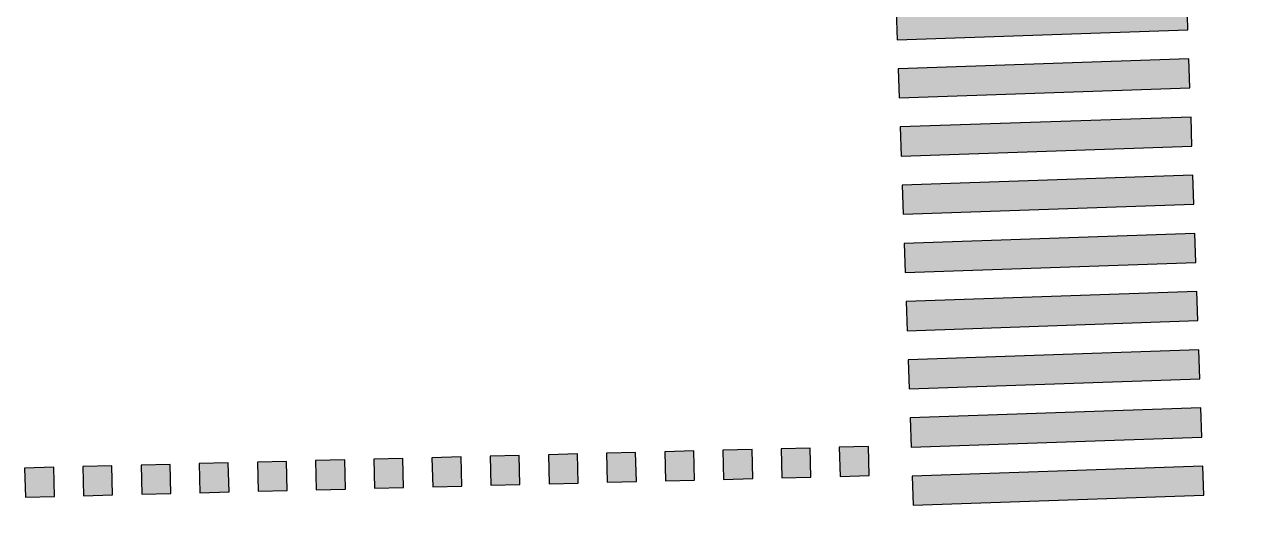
# Model space of a CAD drawing. Header units: metres. Extents: x 668617 to 675126, y 2286318 to 2293677.
# Drawn here: x 669927.09 to 669944.02, y 2287225.5 to 2287232.15 of the extents above; entities that cross this region are included whole.
import ezdxf

# ---------------------------------------------------------------- set-up
doc = ezdxf.new("R2010")
doc.units = ezdxf.units.M
doc.header["$MEASUREMENT"] = 0
doc.linetypes.add('ACAD_ISO07W100', pattern=[3, 0, -3])
doc.layers.add('DMTG-B-CuadrosVerdes', color=94, linetype='Continuous')
doc.layers.add('DMTG-SH-PASO PEATONAL', color=253, linetype='Continuous')

# ---------------------------------------------------------------- blocks, each defined once
blk = doc.blocks.new('*U149')
h = blk.add_hatch(color=256)
h.dxf.hatch_style = 1
h.paths.add_polyline_path([(0, 0), (0.4, 0), (0.4, 0.4), (0, 0.4)])
h = blk.add_hatch(color=256)
h.dxf.hatch_style = 1
h.paths.add_polyline_path([(0.8, 0), (1.2, 0), (1.2, 0.4), (0.8, 0.4)])
h = blk.add_hatch(color=256)
h.dxf.hatch_style = 1
h.paths.add_polyline_path([(0.8, 0), (1.2, 0), (1.2, 0.4), (0.8, 0.4)])
h = blk.add_hatch(color=256)
h.dxf.hatch_style = 1
h.paths.add_polyline_path([(1.6, 0), (2, 0), (2, 0.4), (1.6, 0.4)])
h = blk.add_hatch(color=256)
h.dxf.hatch_style = 1
h.paths.add_polyline_path([(1.6, 0), (2, 0), (2, 0.4), (1.6, 0.4)])
h = blk.add_hatch(color=256)
h.dxf.hatch_style = 1
h.paths.add_polyline_path([(2.4, 0), (2.8, 0), (2.8, 0.4), (2.4, 0.4)])
h = blk.add_hatch(color=256)
h.dxf.hatch_style = 1
h.paths.add_polyline_path([(2.4, 0), (2.8, 0), (2.8, 0.4), (2.4, 0.4)])
h = blk.add_hatch(color=256)
h.dxf.hatch_style = 1
h.paths.add_polyline_path([(3.2, 0), (3.6, 0), (3.6, 0.4), (3.2, 0.4)])
h = blk.add_hatch(color=256)
h.dxf.hatch_style = 1
h.paths.add_polyline_path([(3.2, 0), (3.6, 0), (3.6, 0.4), (3.2, 0.4)])
h = blk.add_hatch(color=256)
h.dxf.hatch_style = 1
h.paths.add_polyline_path([(4, 0), (4.4, 0), (4.4, 0.4), (4, 0.4)])
h = blk.add_hatch(color=256)
h.dxf.hatch_style = 1
h.paths.add_polyline_path([(4, 0), (4.4, 0), (4.4, 0.4), (4, 0.4)])
h = blk.add_hatch(color=256)
h.dxf.hatch_style = 1
h.paths.add_polyline_path([(4.8, 0), (5.2, 0), (5.2, 0.4), (4.8, 0.4)])
h = blk.add_hatch(color=256)
h.dxf.hatch_style = 1
h.paths.add_polyline_path([(4.8, 0), (5.2, 0), (5.2, 0.4), (4.8, 0.4)])
h = blk.add_hatch(color=256)
h.dxf.hatch_style = 1
h.paths.add_polyline_path([(5.6, 0), (6, 0), (6, 0.4), (5.6, 0.4)])
h = blk.add_hatch(color=256)
h.dxf.hatch_style = 1
h.paths.add_polyline_path([(5.6, 0), (6, 0), (6, 0.4), (5.6, 0.4)])
h = blk.add_hatch(color=256)
h.dxf.hatch_style = 1
h.paths.add_polyline_path([(6.4, 0), (6.8, 0), (6.8, 0.4), (6.4, 0.4)])
h = blk.add_hatch(color=256)
h.dxf.hatch_style = 1
h.paths.add_polyline_path([(6.4, 0), (6.8, 0), (6.8, 0.4), (6.4, 0.4)])
h = blk.add_hatch(color=256)
h.dxf.hatch_style = 1
h.paths.add_polyline_path([(7.2, 0), (7.6, 0), (7.6, 0.4), (7.2, 0.4)])
h = blk.add_hatch(color=256)
h.dxf.hatch_style = 1
h.paths.add_polyline_path([(7.2, 0), (7.6, 0), (7.6, 0.4), (7.2, 0.4)])
h = blk.add_hatch(color=256)
h.dxf.hatch_style = 1
h.paths.add_polyline_path([(8, 0), (8.4, 0), (8.4, 0.4), (8, 0.4)])
h = blk.add_hatch(color=256)
h.dxf.hatch_style = 1
h.paths.add_polyline_path([(8, 0), (8.4, 0), (8.4, 0.4), (8, 0.4)])
h = blk.add_hatch(color=256)
h.dxf.hatch_style = 1
h.paths.add_polyline_path([(8.8, 0), (9.2, 0), (9.2, 0.4), (8.8, 0.4)])
h = blk.add_hatch(color=256)
h.dxf.hatch_style = 1
h.paths.add_polyline_path([(8.8, 0), (9.2, 0), (9.2, 0.4), (8.8, 0.4)])
h = blk.add_hatch(color=256)
h.dxf.hatch_style = 1
h.paths.add_polyline_path([(9.6, 0), (10, 0), (10, 0.4), (9.6, 0.4)])
h = blk.add_hatch(color=256)
h.dxf.hatch_style = 1
h.paths.add_polyline_path([(9.6, 0), (10, 0), (10, 0.4), (9.6, 0.4)])
h = blk.add_hatch(color=256)
h.dxf.hatch_style = 1
h.paths.add_polyline_path([(10.4, 0), (10.8, 0), (10.8, 0.4), (10.4, 0.4)])
h = blk.add_hatch(color=256)
h.dxf.hatch_style = 1
h.paths.add_polyline_path([(10.4, 0), (10.8, 0), (10.8, 0.4), (10.4, 0.4)])
h = blk.add_hatch(color=256)
h.dxf.hatch_style = 1
h.paths.add_polyline_path([(11.2, 0), (11.6, 0), (11.6, 0.4), (11.2, 0.4)])
h = blk.add_hatch(color=256)
h.dxf.hatch_style = 1
h.paths.add_polyline_path([(11.2, 0), (11.6, 0), (11.6, 0.4), (11.2, 0.4)])
for points in [[(0, 0), (0.4, 0), (0.4, 0.4), (0, 0.4)], [(0.8, 0), (1.2, 0), (1.2, 0.4), (0.8, 0.4)], [(0.8, 0), (1.2, 0), (1.2, 0.4), (0.8, 0.4)], [(1.6, 0), (2, 0), (2, 0.4), (1.6, 0.4)], [(1.6, 0), (2, 0), (2, 0.4), (1.6, 0.4)], [(2.4, 0), (2.8, 0), (2.8, 0.4), (2.4, 0.4)], [(2.4, 0), (2.8, 0), (2.8, 0.4), (2.4, 0.4)], [(3.2, 0), (3.6, 0), (3.6, 0.4), (3.2, 0.4)], [(3.2, 0), (3.6, 0), (3.6, 0.4), (3.2, 0.4)], [(4, 0), (4.4, 0), (4.4, 0.4), (4, 0.4)], [(4, 0), (4.4, 0), (4.4, 0.4), (4, 0.4)], [(4.8, 0), (5.2, 0), (5.2, 0.4), (4.8, 0.4)], [(4.8, 0), (5.2, 0), (5.2, 0.4), (4.8, 0.4)], [(5.6, 0), (6, 0), (6, 0.4), (5.6, 0.4)], [(5.6, 0), (6, 0), (6, 0.4), (5.6, 0.4)], [(6.4, 0), (6.8, 0), (6.8, 0.4), (6.4, 0.4)], [(6.4, 0), (6.8, 0), (6.8, 0.4), (6.4, 0.4)], [(7.2, 0), (7.6, 0), (7.6, 0.4), (7.2, 0.4)], [(7.2, 0), (7.6, 0), (7.6, 0.4), (7.2, 0.4)], [(8, 0), (8.4, 0), (8.4, 0.4), (8, 0.4)], [(8, 0), (8.4, 0), (8.4, 0.4), (8, 0.4)], [(8.8, 0), (9.2, 0), (9.2, 0.4), (8.8, 0.4)], [(8.8, 0), (9.2, 0), (9.2, 0.4), (8.8, 0.4)], [(9.6, 0), (10, 0), (10, 0.4), (9.6, 0.4)], [(9.6, 0), (10, 0), (10, 0.4), (9.6, 0.4)], [(10.4, 0), (10.8, 0), (10.8, 0.4), (10.4, 0.4)], [(10.4, 0), (10.8, 0), (10.8, 0.4), (10.4, 0.4)], [(11.2, 0), (11.6, 0), (11.6, 0.4), (11.2, 0.4)], [(11.2, 0), (11.6, 0), (11.6, 0.4), (11.2, 0.4)]]:
    blk.add_lwpolyline(points, close=True)
blk = doc.blocks.new('*U314')
at = {"transparency": 33554687}
h = blk.add_hatch(color=252, dxfattribs=at)
h.dxf.hatch_style = 1
h.paths.add_polyline_path([(0.598, 12.085), (0.618, 12.485), (-3.377, 12.682), (-3.397, 12.283)])
h = blk.add_hatch(color=252, dxfattribs=at)
h.dxf.hatch_style = 1
h.paths.add_polyline_path([(0.558, 11.286), (0.578, 11.686), (-3.417, 11.883), (-3.437, 11.484)])
h = blk.add_hatch(color=252, dxfattribs=at)
h.dxf.hatch_style = 1
h.paths.add_polyline_path([(0.519, 10.487), (0.539, 10.887), (-3.457, 11.084), (-3.476, 10.685)])
h = blk.add_hatch(color=252, dxfattribs=at)
h.dxf.hatch_style = 1
h.paths.add_polyline_path([(0.479, 9.688), (0.499, 10.088), (-3.496, 10.285), (-3.516, 9.886)])
h = blk.add_hatch(color=252, dxfattribs=at)
h.dxf.hatch_style = 1
h.paths.add_polyline_path([(0.44, 8.889), (0.46, 9.289), (-3.536, 9.486), (-3.555, 9.087)])
h = blk.add_hatch(color=252, dxfattribs=at)
h.dxf.hatch_style = 1
h.paths.add_polyline_path([(0.4, 8.09), (0.42, 8.49), (-3.575, 8.687), (-3.595, 8.288)])
h = blk.add_hatch(color=252, dxfattribs=at)
h.dxf.hatch_style = 1
h.paths.add_polyline_path([(0.361, 7.291), (0.38, 7.691), (-3.615, 7.888), (-3.634, 7.489)])
h = blk.add_hatch(color=252, dxfattribs=at)
h.dxf.hatch_style = 1
h.paths.add_polyline_path([(0.321, 6.492), (0.341, 6.892), (-3.654, 7.089), (-3.674, 6.69)])
h = blk.add_hatch(color=252, dxfattribs=at)
h.dxf.hatch_style = 1
h.paths.add_polyline_path([(0.282, 5.693), (0.301, 6.093), (-3.694, 6.29), (-3.713, 5.891)])
h = blk.add_hatch(color=252, dxfattribs=at)
h.dxf.hatch_style = 1
h.paths.add_polyline_path([(0.242, 4.894), (0.262, 5.294), (-3.733, 5.491), (-3.753, 5.092)])
h = blk.add_hatch(color=252, dxfattribs=at)
h.dxf.hatch_style = 1
h.paths.add_polyline_path([(0.203, 4.095), (0.222, 4.495), (-3.773, 4.692), (-3.793, 4.293)])
h = blk.add_hatch(color=252, dxfattribs=at)
h.dxf.hatch_style = 1
h.paths.add_polyline_path([(0.163, 3.296), (0.183, 3.695), (-3.812, 3.893), (-3.832, 3.494)])
h = blk.add_hatch(color=252, dxfattribs=at)
h.dxf.hatch_style = 1
h.paths.add_polyline_path([(0.124, 2.497), (0.143, 2.896), (-3.852, 3.094), (-3.872, 2.695)])
h = blk.add_hatch(color=252, dxfattribs=at)
h.dxf.hatch_style = 1
h.paths.add_polyline_path([(0.084, 1.698), (0.104, 2.097), (-3.891, 2.295), (-3.911, 1.896)])
h = blk.add_hatch(color=252, dxfattribs=at)
h.dxf.hatch_style = 1
h.paths.add_polyline_path([(0.044, 0.899), (0.064, 1.298), (-3.931, 1.496), (-3.951, 1.097)])
h = blk.add_hatch(color=252, dxfattribs=at)
h.dxf.hatch_style = 1
h.paths.add_polyline_path([(0.005, 0.1), (0.025, 0.499), (-3.97, 0.697), (-3.99, 0.298)])
for points in [[(0.598, 12.085), (0.618, 12.485), (-3.377, 12.682), (-3.397, 12.283)], [(0.558, 11.286), (0.578, 11.686), (-3.417, 11.883), (-3.437, 11.484)], [(0.519, 10.487), (0.539, 10.887), (-3.457, 11.084), (-3.476, 10.685)], [(0.479, 9.688), (0.499, 10.088), (-3.496, 10.285), (-3.516, 9.886)], [(0.44, 8.889), (0.46, 9.289), (-3.536, 9.486), (-3.555, 9.087)], [(0.4, 8.09), (0.42, 8.49), (-3.575, 8.687), (-3.595, 8.288)], [(0.361, 7.291), (0.38, 7.691), (-3.615, 7.888), (-3.634, 7.489)], [(0.321, 6.492), (0.341, 6.892), (-3.654, 7.089), (-3.674, 6.69)], [(0.282, 5.693), (0.301, 6.093), (-3.694, 6.29), (-3.713, 5.891)], [(0.242, 4.894), (0.262, 5.294), (-3.733, 5.491), (-3.753, 5.092)], [(0.203, 4.095), (0.222, 4.495), (-3.773, 4.692), (-3.793, 4.293)], [(0.163, 3.296), (0.183, 3.695), (-3.812, 3.893), (-3.832, 3.494)], [(0.124, 2.497), (0.143, 2.896), (-3.852, 3.094), (-3.872, 2.695)], [(0.084, 1.698), (0.104, 2.097), (-3.891, 2.295), (-3.911, 1.896)], [(0.044, 0.899), (0.064, 1.298), (-3.931, 1.496), (-3.951, 1.097)], [(0.005, 0.1), (0.025, 0.499), (-3.97, 0.697), (-3.99, 0.298)]]:
    blk.add_lwpolyline(points, close=True)
at = {"layer": 'Defpoints', "color": 255, "linetype": 'ACAD_ISO07W100'}
for p, q in [((-2.916, 0.901), (0.18, 0.748)), ((-2.797, 0.138), (0.3, -0.015))]:
    blk.add_line(p, q, dxfattribs=at)

msp = doc.modelspace()

# ---------------------------------------------------------------- block references
at = {"layer": 'DMTG-B-CuadrosVerdes', "rotation": 181.461486924484}
msp.add_blockref('*U149', (669938.68331, 2287226.35295), dxfattribs=at)
at = {"layer": 'DMTG-SH-PASO PEATONAL', "color": 252, "true_color": 0x939598, "rotation": 184.7989717851598}
msp.add_blockref('*U314', (669938.97814, 2287234.84138), dxfattribs=at)

doc.saveas('drawing.dxf')
